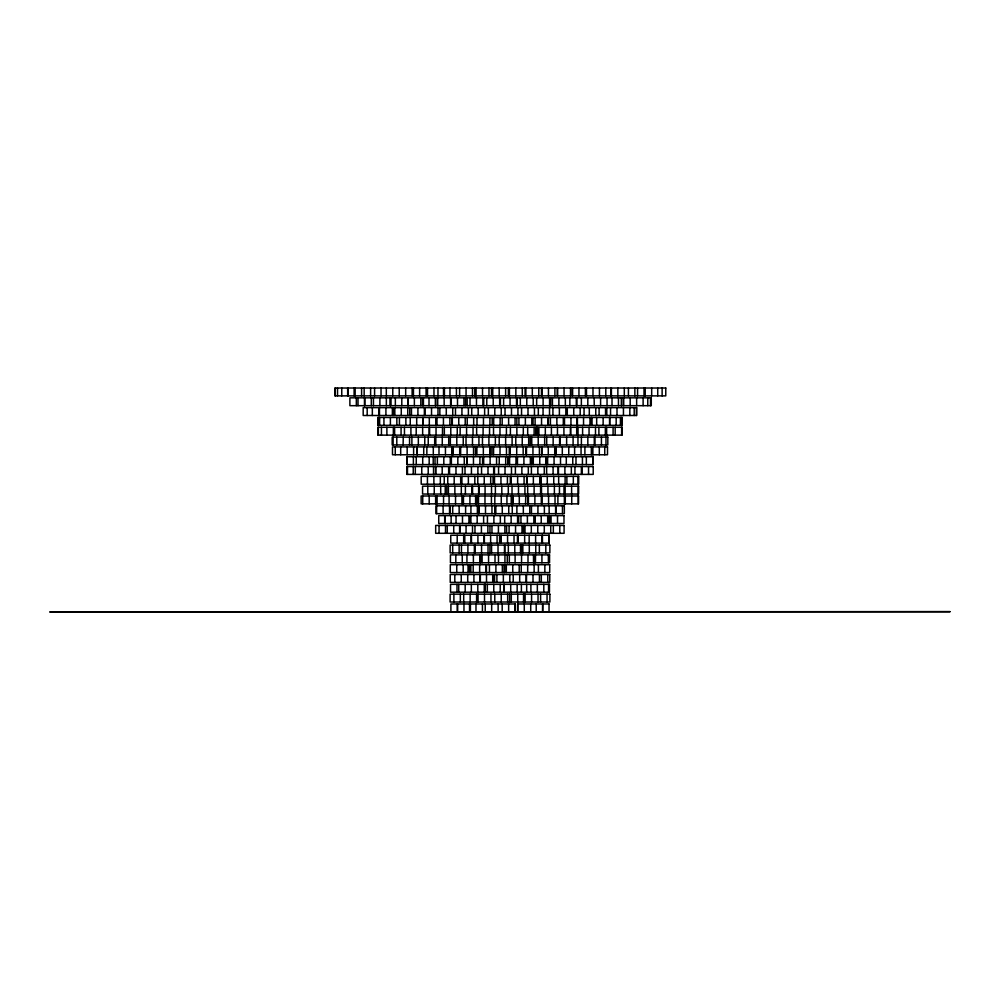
<?xml version="1.0" encoding="UTF-8"?>
<svg xmlns="http://www.w3.org/2000/svg" width="1000" height="1000" viewBox="0 0 1000 1000"><rect width="100%" height="100%" fill="white"/><g stroke="black" fill="none" stroke-linecap="round" stroke-linejoin="round"><path stroke-width="1.5" d="M662.125 388.025L662.125 395.875M657.725 388.025L657.725 395.875M651.675 388.025L651.675 395.875M650.5 397.837L650.5 405.688M647.763 397.837L647.763 405.688M645.212 388.025L645.212 395.875M644.025 388.025L644.025 395.875M643.112 397.837L643.112 405.688M637.575 388.025L637.575 395.875M636.625 397.837L636.663 405.688M636.475 407.65L636.475 415.5M634.862 388.025L634.862 395.875M634.212 407.65L634.212 415.5M630.175 397.837L630.175 405.688M629.837 407.65L629.837 415.5M628.413 388.025L628.413 395.875M624.3 388.025L624.3 395.875M623.725 397.837L623.725 405.688M623.45 407.65L623.45 415.5M621.812 397.837L621.812 405.688M621.613 417.463L621.613 425.325M621.625 427.287L621.625 435.138M621.337 397.837L621.337 405.688M620.425 417.463L620.425 425.325M618.462 397.837L618.462 405.688M617.85 388.025L617.85 395.875M617 407.65L617 415.5M616.175 417.463L616.175 425.325M615.175 427.287L615.175 435.138M613.088 427.287L613.088 435.138M612.013 397.837L612.013 405.688M611.4 388.025L611.4 395.875M610.913 388.025L610.913 395.875M610.55 407.65L610.55 415.5M609.725 417.463L609.725 425.325M609.587 417.463L609.587 425.325M607.038 397.837L607.038 405.688M606.788 407.65L606.788 415.5M606.638 427.287L606.638 435.138M605.975 437.1L605.975 444.95M605.8 388.025L605.8 395.875M605.55 407.65L605.55 415.5M605.35 427.287L605.35 435.138M604.75 446.912L604.75 454.762M603.138 417.463L603.138 425.325M601.425 437.1L601.425 444.95M600.588 397.837L600.588 405.688M599.438 388.025L599.438 395.875M599.312 446.912L599.312 454.762M599.1 407.65L599.1 415.5M598.9 427.287L598.9 435.138M596.675 417.463L596.675 425.325M595.75 407.65L595.75 415.5M595.5 427.287L595.5 435.138M594.975 437.1L594.975 444.95M594.138 397.837L594.263 405.688M594.288 437.1L594.288 444.95M592.987 388.025L592.987 395.875M592.863 446.912L592.863 454.762M592.8 456.737L592.8 464.588M591.875 417.463L591.875 425.325M591.413 417.463L591.413 425.325M591.35 446.912L591.35 454.762M589.987 417.463L589.987 425.325M589.3 407.65L589.3 415.5M589.05 427.287L589.05 435.138M588.538 466.55L588.538 474.4M587.812 397.837L587.812 405.688M587.837 437.1L587.837 444.95M586.438 388.025L586.538 395.875M586.35 456.737L586.35 464.588M585.4 388.025L585.4 395.875M584.9 446.912L584.9 454.762M584.05 407.65L584.05 415.5M583.538 417.463L583.538 425.325M582.6 427.287L582.6 435.138M582.438 456.737L582.438 464.588M582.087 466.55L582.087 474.4M581.388 437.1L581.388 444.95M581.388 466.55L581.388 474.4M581.362 397.837L581.362 405.688M581.062 446.912L581.062 454.762M580.188 407.65L580.188 415.5M578.95 388.025L578.95 395.875M578.062 486.175L578.062 494.038M578.188 496L578.188 503.85M578.038 427.287L578.038 435.138M577.962 437.1L577.962 444.95M577.938 476.362L577.938 484.212M577.413 417.463L577.413 425.325M577.087 417.463L577.087 425.325M576.912 397.837L576.912 405.688M576.7 427.287L576.7 435.138M576.312 397.837L576.312 405.688M575.988 456.737L575.988 464.588M574.938 466.55L574.938 474.4M574.612 446.912L574.612 454.762M573.737 407.65L573.737 415.5M573.325 476.362L573.325 484.212M573.088 437.1L573.088 444.95M572.75 456.737L572.75 464.588M572.5 388.025L572.5 395.875M572.35 388.025L572.35 395.875M571.613 486.175L571.613 494.038M571.737 496L571.737 503.85M571.35 466.55L571.35 474.4M570.95 417.463L570.95 425.325M570.775 427.287L570.775 435.138M570.5 388.025L570.5 395.875M570.363 427.287L570.363 435.138M569.862 397.837L569.862 405.688M568.75 446.912L568.75 454.762M567.288 407.65L567.288 415.5M566.875 476.362L566.875 484.212M566.638 437.1L566.638 444.95M566.3 456.737L566.3 464.588M565.837 407.65L565.837 415.5M565.337 397.837L565.337 405.688M565.163 486.175L565.163 494.038M565.288 496L565.288 503.85M565.112 476.362L565.112 484.212M564.9 466.55L564.9 474.4M564.5 417.463L564.5 425.325M564.35 496L564.35 503.85M564.05 388.025L564.05 395.875M563.913 427.287L563.913 435.138M564 486.175L564 494.038M563.312 417.463L563.312 425.325M562.463 505.812L562.463 513.663M562.3 446.912L562.3 454.762M560.513 456.737L560.513 464.588M560.188 437.1L560.188 444.95M559.788 525.438L559.788 533.3M559.6 437.1L559.6 444.95M559.375 407.65L559.375 415.5M559.462 486.175L559.462 494.038M558.875 397.837L558.875 405.688M558.663 476.362L558.663 484.212M558.45 466.55L558.45 474.4M558.162 466.55L558.162 474.4M557.9 496L557.9 503.85M557.6 388.025L557.6 395.875M557.463 427.287L557.463 435.138M557.525 515.625L557.525 523.475M557.312 388.025L557.312 395.875M556.862 417.463L556.862 425.325M556.013 505.812L556.013 513.663M555.6 505.812L555.6 513.663M555.025 496L555.025 503.85M554.9 388.025L554.9 395.875M554.725 446.912L554.725 454.762M554.388 486.175L554.388 494.038M554.062 456.737L554.062 464.588M553.737 476.362L553.737 484.212M553.337 525.438L553.337 533.3M553.15 437.1L553.15 444.95M553.088 466.55L553.088 474.4M552.925 407.65L552.925 415.5M552.425 397.837L552.425 405.688M551.413 427.287L551.413 435.138M550.75 397.837L550.65 405.688M550.737 525.438L550.737 533.3M550.413 417.463L550.413 425.325M549.925 397.837L549.925 405.688M549.575 397.837L549.575 405.688M549.513 407.65L549.513 415.5M549.15 505.812L549.15 513.663M549.288 515.625L549.288 523.475M548.812 515.625L548.812 523.475M548.888 535.262L548.888 543.112M548.575 496L548.575 503.85M548.562 584.338L548.562 592.188M548.45 388.025L548.45 395.875M548.387 417.463L548.387 425.325M548.275 446.912L548.275 454.762M548.375 554.888L548.375 562.75M548 417.463L548 425.325M547.938 486.175L547.938 494.038M547.688 515.625L547.688 523.475M547.762 574.525L547.762 582.375M547.612 456.737L547.612 464.588M547.288 476.362L547.288 484.212M547.05 594.15L547.05 602.013M546.7 437.1L546.7 444.95M546.638 466.55L546.638 474.4M546.2 456.737L546.2 464.588M545.975 456.737L545.975 464.588M545.8 545.075L545.8 552.925M545.325 427.287L545.325 435.138M544.85 564.712L544.85 572.562M544.663 437.1L544.663 444.95M544.375 505.812L544.375 513.663M544.3 466.55L544.3 474.4M544.288 525.438L544.288 533.3M543.8 584.338L543.8 592.188M543.112 397.837L543.112 405.688M543.062 407.65L543.062 415.5M542.425 535.262L542.425 543.112M542.125 496L542.125 503.85M542.062 535.262L542.062 543.112M542 388.025L542 395.875M541.825 446.912L541.825 454.762M541.925 554.888L541.925 562.75M541.638 446.912L541.638 454.762M541.475 388.025L541.475 395.875M541.55 417.463L541.55 425.325M541.487 486.175L541.487 494.038M541.325 496L541.325 503.85M541.225 515.625L541.225 523.475M541.312 574.525L541.312 582.375M540.837 476.362L540.837 484.212M540.65 476.362L540.65 484.212M540.575 486.175L540.575 494.038M540.6 594.15L540.6 602.013M539.75 456.737L539.75 464.588M539.812 476.362L539.812 484.212M539.4 446.912L539.4 454.762M539.35 545.075L539.35 552.925M539.45 574.525L539.45 582.375M538.775 388.025L538.775 395.875M538.875 427.287L538.875 435.138M538.325 407.65L538.325 415.5M538.4 564.712L538.4 572.562M538.212 437.1L538.212 444.95M537.85 466.55L537.85 474.4M537.925 505.812L537.925 513.663M538.025 594.15L538.025 602.013M537.762 525.438L537.762 533.3M537.513 427.287L537.513 435.138M537.35 584.338L537.35 592.188M536.663 397.837L536.663 405.688M536.663 427.287L536.663 435.138M536.438 427.287L536.438 435.138M536.213 603.975L536.213 611.825M535.95 427.287L535.95 435.138M535.612 535.262L535.612 543.112M535.75 545.075L535.75 552.925M535.475 554.888L535.475 562.75M535.237 515.625L535.237 523.475M535.1 417.463L535.1 425.325M534.875 496L534.875 503.85M534.775 515.625L534.775 523.475M534.45 407.65L534.45 415.5M534.438 554.888L534.438 562.75M534.138 427.287L534.138 435.138M534.125 486.175L534.125 494.038M534.138 564.712L534.138 572.562M533.85 515.625L533.85 523.475M533.5 554.888L533.5 562.75M533.3 456.737L533.3 464.588M533.362 476.362L533.362 484.212M533.225 397.837L533.212 405.688M533.062 417.463L533.062 425.325M532.95 446.912L532.95 454.762M533 574.525L533 582.375M532.312 388.025L532.312 395.875M531.812 417.463L531.812 425.325M531.838 456.737L531.838 464.588M531.763 437.1L531.763 444.95M531.4 466.55L531.4 474.4M531.462 505.812L531.462 513.663M531.575 594.15L531.575 602.013M531.312 525.438L531.312 533.3M530.9 584.338L530.9 592.188M530.725 603.975L530.725 611.825M530.363 456.737L530.363 464.588M530.288 437.1L530.288 444.95M529.775 505.812L529.775 513.663M529.163 535.262L529.163 543.112M529.3 545.075L529.3 552.925M528.688 437.1L528.688 444.95M528.312 466.55L528.312 474.4M528.425 496L528.425 503.85M528 407.65L528 415.5M528 554.888L528 562.75M527.688 427.287L527.688 435.138M527.675 486.175L527.675 494.038M527.688 496L527.688 503.85M527.688 564.712L527.688 572.562M527.4 515.625L527.4 523.475M526.912 476.362L526.912 484.212M526.775 397.837L526.775 405.688M526.675 476.362L526.675 484.212M526.675 584.338L526.675 592.188M526.487 446.912L526.487 454.762M526.55 574.525L526.462 582.375M526.125 574.525L526.125 582.375M525.862 388.025L525.862 395.875M525.95 446.912L525.95 454.762M525.75 496L525.55 503.85M525.363 417.463L525.363 425.325M525.087 388.025L525.087 395.875M525.125 594.15L525.125 602.013M524.925 486.175L524.925 494.038M524.862 525.438L524.862 533.3M524.65 535.262L524.65 543.112M524.388 525.438L524.388 533.3M524.087 476.362L524.087 484.212M524.2 594.15L524.2 602.013M524.275 603.975L524.275 611.825M523.913 456.737L523.913 464.588M523.55 594.15L523.55 602.013M523.3 427.287L523.3 435.138M523.325 505.812L523.325 513.663M523.162 446.912L523.162 454.762M523.225 525.438L523.225 533.3M522.837 545.075L522.837 552.925M522.288 388.025L522.288 395.875M522.238 437.1L522.238 444.95M522.212 545.075L522.212 552.925M521.862 466.55L521.862 474.4M522 525.438L522 533.3M521.55 407.65L521.55 415.5M521.55 554.888L521.55 562.75M521.388 584.338L521.388 592.188M521.237 545.075L521.237 552.925M521.237 564.712L521.237 572.562M520.95 515.625L520.95 523.475M520.5 545.075L520.5 552.925M520.325 397.837L520.325 405.688M519.675 574.525L519.675 582.375M519.3 496L519.3 503.85M519.212 564.712L519.212 572.562M518.913 417.463L518.913 425.325M518.688 515.625L518.688 523.475M518.475 486.175L518.475 494.038M518.2 535.262L518.2 543.112M517.938 407.65L517.938 415.5M517.638 476.362L517.638 484.212M517.75 594.15L517.75 602.013M517.825 603.975L517.825 611.825M517.463 456.737L517.463 464.588M517.587 515.625L517.587 523.475M517.45 535.262L517.45 543.112M517.163 584.338L517.163 592.188M517 397.837L517 405.688M516.838 417.463L516.838 425.325M516.85 427.287L516.85 435.138M516.875 505.812L516.875 513.663M516.712 446.912L516.712 454.762M516.512 397.837L516.512 405.688M515.975 456.737L515.975 464.588M515.837 388.025L515.837 395.875M515.788 437.1L515.788 444.95M515.55 525.438L515.55 533.3M515.4 466.55L515.4 474.4M515.075 417.463L515.075 425.325M515.1 554.888L515.1 562.75M514.788 545.075L514.788 552.925M514.775 603.975L514.775 611.825M514.025 535.262L514.025 543.112M513.225 574.525L513.225 582.375M512.85 496L512.85 503.85M512.65 496L512.65 503.85M512.762 564.712L512.762 572.562M512.263 505.812L512.263 513.663M512.1 437.1L512.1 444.95M512.025 486.175L512.025 494.038M511.488 407.65L511.488 415.5M511.475 466.55L511.475 474.4M511.188 476.362L511.188 484.212M511.213 496L511.213 503.85M511.3 594.15L511.3 602.013M511.138 515.625L511.138 523.475M510.712 584.338L510.712 592.188M510.4 427.287L510.4 435.138M510.262 446.912L510.262 454.762M510.337 476.362L510.337 484.212M510.062 397.837L510.062 405.688M509.8 574.525L509.8 582.375M509.525 456.737L509.525 464.588M509.625 594.15L509.625 602.013M509.387 388.025L509.387 395.875M509.325 456.737L509.325 464.588M509.325 554.888L509.325 562.75M509.275 446.912L509.275 454.762M509.1 525.438L509.1 533.3M508.738 505.812L508.738 513.663M508.625 417.463L508.625 425.325M508.638 603.975L508.638 611.825M508.35 388.025L508.35 395.875M508.275 486.175L508.312 494.038M508.338 545.075L508.338 552.925M507.762 456.737L507.762 464.588M507.675 594.15L507.675 602.013M507.575 535.262L507.575 543.112M507.413 476.362L507.413 484.212M507.275 554.888L507.275 562.75M506.925 496L506.925 503.85M506.6 525.438L506.6 533.3M506.425 427.287L506.425 435.138M506.475 446.912L506.475 454.762M506.312 564.712L506.312 572.562M505.625 388.025L505.625 395.875M505.65 437.1L505.65 444.95M505.7 456.737L505.7 464.588M505.037 407.65L505.037 415.5M505.025 466.55L505.025 474.4M504.938 554.888L504.938 562.75M504.862 525.438L504.862 533.3M504.862 545.075L504.862 552.925M504.75 564.712L504.75 572.562M504.688 515.625L504.688 523.475M504.475 545.075L504.475 552.925M504.263 584.338L504.263 592.188M504.087 564.712L504.087 572.562M503.95 584.338L503.95 592.188M503.612 397.837L503.612 405.688M503.35 574.525L503.35 582.375M502.275 505.812L502.275 513.663M502.35 564.712L502.35 572.562M502.175 417.463L502.175 425.325M502.188 603.975L502.188 611.825M501.825 486.175L501.825 494.038M501.238 407.65L501.238 415.5M501.275 496L501.275 503.85M501.225 594.15L501.225 602.013M500.962 476.362L500.962 484.212M501.125 535.262L501.125 543.112M500.412 397.837L500.412 405.688M500.15 417.463L500.15 425.325M500.337 515.625L500.337 523.475M500.225 584.338L500.225 592.188M499.975 427.287L499.975 435.138M500.025 446.912L500.025 454.762M499.675 397.837L499.675 405.688M499.175 388.025L499.175 395.875M499.2 437.1L499.2 444.95M499.25 456.737L499.25 464.588M498.575 466.55L498.575 474.4M498.488 554.888L498.488 562.75M498.413 525.438L498.413 533.3M498.125 603.975L498.125 611.825M498.025 545.075L498.025 552.925M497.075 535.262L497.075 543.112M496.9 574.525L496.9 582.375M496.575 456.737L496.575 464.588M495.825 505.812L495.825 513.663M495.9 564.712L495.9 572.562M495.363 437.1L495.363 444.95M495.375 486.175L495.375 494.038M495.2 505.812L495.2 513.663M495.012 554.888L495.012 562.75M494.787 407.65L494.787 415.5M494.825 496L494.825 503.85M494.812 505.812L494.812 513.663M494.775 594.15L494.775 602.013M494.513 476.362L494.513 484.212M494.562 574.525L494.562 582.375M494.45 466.55L494.45 474.4M493.888 515.625L493.888 523.475M493.7 417.463L493.7 425.325M493.775 584.338L493.775 592.188M493.525 427.287L493.525 435.138M493.575 446.912L493.575 454.762M493.663 466.55L493.663 474.4M493.225 397.837L493.225 405.688M493.075 476.362L493.075 484.212M492.962 574.525L492.962 582.375M492.725 388.025L492.725 395.875M492.713 574.525L492.713 582.375M492.175 417.463L492.175 425.325M491.938 446.912L491.938 454.762M491.95 505.812L491.95 513.663M491.962 525.438L491.962 533.3M491.675 603.975L491.675 611.825M491.512 388.025L491.512 395.875M491.525 486.175L491.525 494.038M491.425 496L491.425 503.85M491.575 545.075L491.575 552.925M490.962 594.15L490.962 602.013M490.688 476.362L490.688 484.212M490.625 535.262L490.625 543.112M490.325 446.912L490.325 454.762M490.112 456.737L490.112 464.588M489.963 525.438L489.963 533.3M489.925 545.075L489.925 552.925M489.913 417.463L489.913 425.325M489.787 446.912L489.787 454.762M489.55 427.287L489.55 435.138M489.438 564.712L489.438 572.562M488.975 388.025L488.975 395.875M488.913 437.1L488.913 444.95M488.562 554.888L488.562 562.75M488.338 407.65L488.338 415.5M488 466.55L488 474.4M487.863 525.438L487.863 533.3M488.013 545.075L488.013 552.925M487.438 515.625L487.438 523.475M487.325 584.338L487.325 592.188M486.775 397.837L486.775 405.688M486.438 564.712L486.438 572.562M486.512 574.525L486.512 582.375M486.1 564.712L486.1 572.562M485.5 505.812L485.5 513.663M485.3 584.338L485.3 592.188M485.225 603.975L485.225 611.825M485.075 486.175L485.075 494.038M484.975 496L484.975 503.85M485.062 584.338L485.062 592.188M484.625 407.65L484.625 415.5M484.513 594.15L484.513 602.013M484.363 535.262L484.363 543.112M484.237 476.362L484.237 484.212M484.175 535.262L484.175 543.112M484.25 584.338L484.25 592.188M483.713 397.837L483.713 405.688M483.663 456.737L483.663 464.588M483.625 515.625L483.625 523.475M483.462 417.463L483.462 425.325M483.338 446.912L483.338 454.762M483.1 427.287L483.1 435.138M482.925 397.837L482.925 405.688M482.525 388.025L482.525 395.875M482.463 437.1L482.463 444.95M482.575 456.737L482.575 464.588M482.438 603.975L482.438 611.825M482.113 554.888L482.113 562.75M481.55 466.55L481.55 474.4M481.413 525.438L481.413 533.3M481.562 545.075L481.562 552.925M480.613 554.888L480.613 562.75M480.35 574.525L480.35 582.375M480.062 574.525L480.062 582.375M479.913 456.737L479.913 464.588M479.837 554.888L479.837 562.75M479.812 574.525L479.812 582.375M479.65 564.712L479.65 572.562M478.925 437.1L478.925 444.95M479 486.175L479 494.038M479.05 505.812L479.05 513.663M478.625 486.175L478.625 494.038M478.512 496L478.512 503.85M478.562 505.812L478.562 513.663M478.175 407.65L478.175 415.5M478.062 594.15L478.062 602.013M477.887 466.55L477.887 474.4M477.912 535.262L477.912 543.112M477.788 476.362L477.788 484.212M477.8 584.338L477.8 592.188M477.375 505.812L477.375 513.663M477.175 515.625L477.175 523.475M477 417.463L477 425.325M476.887 446.912L476.887 454.762M476.9 496L476.9 503.85M476.65 427.287L476.65 435.138M476.6 594.15L476.6 602.013M476.475 397.837L476.475 405.688M476.362 496L476.362 503.85M476.075 388.025L476.075 395.875M476.138 496L476.138 503.85M475.988 603.975L475.988 611.825M475.6 496L475.6 503.85M475.5 446.912L475.5 454.762M474.963 525.438L474.963 533.3M475.112 545.075L475.112 552.925M474.787 388.025L474.787 395.875M474.812 476.362L474.812 484.212M474.363 545.075L474.363 552.925M473.9 574.525L473.9 582.375M473.663 417.463L473.663 425.325M473.55 446.912L473.55 454.762M473.462 456.737L473.462 464.588M473.387 554.888L473.387 562.75M473.2 564.712L473.2 572.562M473.038 427.287L473.038 435.138M472.512 388.025L472.512 395.875M472.475 437.1L472.475 444.95M472.55 486.175L472.55 494.038M472.512 525.438L472.512 533.3M471.85 486.175L471.85 494.038M471.725 407.65L471.725 415.5M471.438 466.55L471.438 474.4M471.463 535.262L471.463 543.112M471.337 584.338L471.337 592.188M471.112 535.262L471.112 543.112M470.925 505.812L470.925 513.663M470.825 564.712L470.825 572.562M470.725 515.625L470.725 523.475M470.425 515.625L470.425 523.475M470.412 603.975L470.412 611.825M470.15 594.15L470.15 602.013M470.025 397.837L470.025 405.688M469.913 496L469.913 503.85M469.538 603.975L469.538 611.825M469.438 564.712L469.438 572.562M468.938 515.625L468.938 523.475M468.375 407.65L468.375 415.5M468.363 476.362L468.363 484.212M468.05 564.712L468.05 572.562M467.9 545.075L467.9 552.925M467.713 574.525L467.713 582.375M467.212 417.463L467.212 425.325M467.163 397.837L467.163 405.688M467.1 446.912L467.1 454.762M467.013 456.737L467.013 464.588M466.825 456.737L466.825 464.588M466.938 554.888L466.938 562.75M466.587 427.287L466.587 435.138M466.062 388.025L466.062 395.875M466.025 437.1L466.025 444.95M466.062 525.438L466.062 533.3M465.588 397.837L465.588 405.688M465.6 505.812L465.6 513.663M465.4 486.175L465.4 494.038M465.213 417.463L465.213 425.325M465.188 584.338L465.188 592.188M464.988 466.55L465.025 474.4M464.663 535.262L464.663 543.112M464.387 535.262L464.387 543.112M464.275 456.737L464.275 464.588M463.963 397.837L463.963 405.688M463.963 603.975L463.963 611.825M463.7 594.15L463.7 602.013M463.663 535.262L463.663 543.112M463.462 496L463.462 503.85M463.237 437.1L463.237 444.95M463.188 564.712L463.188 572.562M462.688 496L462.688 503.85M462.425 466.55L462.425 474.4M462.488 515.625L462.488 523.475M462.262 554.888L462.262 562.75M461.925 407.65L461.925 415.5M461.912 476.362L461.912 484.212M461.987 496L461.987 503.85M461.45 545.075L461.45 552.925M461.312 486.175L461.312 494.038M461.25 574.525L461.25 582.375M460.65 446.912L460.65 454.762M460.637 476.362L460.737 484.212M460.138 427.287L460.138 435.138M460.175 525.438L460.175 533.3M460.337 594.15L460.337 602.013M459.6 388.025L459.613 395.875M459.7 446.912L459.7 454.762M459.613 525.438L459.613 533.3M459.15 505.812L459.15 513.663M459.137 545.075L459.137 552.925M458.762 417.463L458.762 425.325M458.738 584.338L458.738 592.188M457.825 456.737L457.825 464.588M457.512 397.837L457.512 405.688M457.512 603.975L457.512 611.825M457.25 427.287L457.25 435.138M457.413 603.975L457.413 611.825M457.212 535.262L457.212 543.112M457 584.338L457 592.188M456.788 437.1L456.788 444.95M456.737 564.712L456.737 572.562M456.425 388.025L456.425 395.875M455.975 466.55L455.975 474.4M456.037 515.625L456.037 523.475M455.812 554.888L455.812 562.75M455.475 407.65L455.475 415.5M455.538 496L455.538 503.85M454.862 486.175L454.862 494.038M454.8 574.525L454.8 582.375M454.188 476.362L454.188 484.212M453.888 594.15L453.888 602.013M453.725 525.438L453.725 533.3M453.25 446.912L453.25 454.762M452.738 407.65L452.738 415.5M452.7 505.812L452.7 513.663M452.688 545.075L452.688 552.925M452.312 417.463L452.312 425.325M452.225 446.912L452.225 454.762M451.875 417.463L451.875 425.325M451.912 446.912L451.912 454.762M451.375 456.737L451.375 464.588M451.062 397.837L451.062 405.688M451.138 515.625L451.138 523.475M450.788 427.287L450.788 435.138M450.6 397.837L450.6 405.688M450.337 437.1L450.337 444.95M450.262 456.737L450.262 464.588M450.15 505.812L450.15 513.663M449.975 388.025L449.975 395.875M449.888 417.463L449.888 425.325M449.525 466.55L449.525 474.4M449.55 505.812L449.55 513.663M449.087 496L449.087 503.85M448.725 437.1L448.725 444.95M448.65 466.55L448.65 474.4M448.413 486.175L448.413 494.038M447.738 476.362L447.738 484.212M447.275 525.438L447.275 533.3M446.788 486.175L446.788 494.038M446.287 407.65L446.287 415.5M445.45 446.912L445.45 454.762M445.513 525.438L445.513 533.3M445.238 486.175L445.238 494.038M445.188 515.625L445.188 523.475M444.688 515.625L444.688 523.475M444.425 388.025L444.425 395.875M444.338 427.287L444.338 435.138M444.15 397.837L444.15 405.688M444.25 476.362L444.25 484.212M443.812 456.737L443.812 464.588M443.525 388.025L443.525 395.875M443.55 496L443.55 503.85M443.438 417.463L443.438 425.325M443.1 505.812L443.1 513.663M442.488 427.287L442.488 435.138M442.275 437.1L442.275 444.95M442.2 466.55L442.2 474.4M440.7 486.175L440.7 494.038M440.337 476.362L440.337 484.212M439.837 407.65L439.837 415.5M439 446.912L439 454.762M439.05 525.438L439.05 533.3M437.975 388.025L437.975 395.875M437.987 407.65L437.987 415.5M437.7 397.837L437.7 405.688M437.362 456.737L437.362 464.588M437.1 496L437.1 503.85M436.987 417.463L436.987 425.325M436.65 505.812L436.65 513.663M436.037 427.287L436.037 435.138M435.975 496L435.975 503.85M435.763 417.463L435.763 425.325M435.825 437.1L435.825 444.95M435.65 397.837L435.65 405.688M435.75 466.55L435.75 474.4M435.637 496L435.637 503.85M435.462 397.837L435.462 405.688M435.525 466.55L435.525 474.4M435.012 456.737L435.012 464.588M434.688 437.1L434.688 444.95M434.25 486.175L434.25 494.038M433.975 388.025L433.975 395.875M433.888 476.362L433.888 484.212M433.537 466.55L433.537 474.4M433.3 446.912L433.3 454.762M433.212 456.737L433.212 464.588M431.538 407.65L431.538 415.5M429.588 427.287L429.588 435.138M429.312 417.463L429.312 425.325M429.113 427.287L429.113 435.138M429.175 456.737L429.175 464.588M429.188 496L429.188 503.85M429.012 397.837L429.012 405.688M428.237 437.1L428.237 444.95M428.212 466.55L428.212 474.4M427.788 486.175L427.788 494.038M427.525 388.025L427.525 395.875M427.438 476.362L427.438 484.212M426.85 446.912L426.85 454.762M426.075 388.025L426.075 395.875M425.087 407.65L425.087 415.5M424.787 437.1L424.762 444.95M424.363 407.65L424.363 415.5M423.713 446.912L423.713 454.762M423.425 397.837L423.425 405.688M423.15 417.463L423.15 425.325M422.863 417.463L422.863 425.325M422.65 427.287L422.65 435.138M422.713 456.737L422.713 464.588M422.738 496L422.738 503.85M422.562 397.837L422.562 405.688M421.763 466.55L421.763 474.4M420.812 397.837L420.812 405.688M419.625 388.025L419.625 395.875M418.338 437.1L418.338 444.95M417.912 407.65L417.912 415.5M417.262 446.912L417.262 454.762M417.062 446.912L417.062 454.762M416.7 417.463L416.7 425.325M416.2 427.287L416.2 435.138M416.262 456.737L416.262 464.588M415.312 466.55L415.312 474.4M414.363 397.837L414.363 405.688M413.612 446.912L413.612 454.762M413.45 388.025L413.45 395.875M413.387 456.737L413.387 464.588M413.175 388.025L413.175 395.875M413.237 466.55L413.237 474.4M412.137 388.025L412.137 395.875M411.887 437.1L411.887 444.95M411.463 407.65L411.463 415.5M410.913 427.287L410.913 435.138M410.25 417.463L410.25 425.325M409.738 407.65L409.738 415.5M409.562 437.1L409.562 444.95M408.263 397.837L408.263 405.688M407.912 397.837L407.912 405.688M407.738 407.65L407.738 415.5M407.475 466.55L407.475 474.4M407.163 446.912L407.163 454.762M407.2 456.737L407.2 464.588M405.863 417.463L405.863 425.325M405.675 388.025L405.675 395.875M404.462 427.287L404.462 435.138M403.25 437.1L403.113 444.95M401.8 397.837L401.8 405.688M401.275 407.65L401.275 415.5M401.075 427.287L401.075 435.138M400.7 446.912L400.7 454.762M399.412 417.463L399.412 425.325M399.225 388.025L399.225 395.875M396.838 417.463L396.838 425.325M396.8 437.1L396.8 444.95M395.35 397.837L395.35 405.688M395.262 446.912L395.262 454.762M394.825 407.65L394.825 415.5M394.625 427.287L394.625 435.138M393.5 407.65L393.5 415.5M393.35 427.287L393.35 435.138M393.125 437.1L393.125 444.95M392.775 388.025L392.775 395.875M392.362 407.65L392.362 415.5M390.75 397.837L390.75 405.688M390.513 397.837L390.513 405.688M390.387 417.463L390.387 425.325M390.188 397.837L390.188 405.688M386.887 427.287L386.887 435.138M386.325 388.025L386.325 395.875M386.35 397.837L386.35 405.688M385.913 407.65L385.913 415.5M383.938 417.463L383.938 425.325M381.438 427.287L381.438 435.138M381.037 388.025L381.037 395.875M379.9 397.837L379.9 405.688M379.625 417.463L379.625 425.325M379.462 407.65L379.462 415.5M378.787 407.65L378.787 415.5M378.35 417.463L378.35 425.325M378.363 427.287L378.363 435.138M374.588 388.025L374.588 395.875M373.45 397.837L373.45 405.688M372.337 407.65L372.337 415.5M371.312 397.837L371.312 405.688M370.613 388.025L370.613 395.875M367.188 407.65L367.188 415.5M364.862 397.837L364.862 405.688M364.462 397.837L364.462 405.688M364.162 388.025L364.162 395.875M361.6 388.025L361.6 395.875M358.013 397.837L358.013 405.688M356.337 397.837L356.337 405.688M355.15 388.025L355.15 395.875M354.113 388.025L354.113 395.875M348.212 388.025L348.212 395.875M347.663 388.025L347.663 395.875M341.763 388.025L341.763 395.875M337.525 388.025L337.525 395.875M335.175 388.025L335.175 395.875M665.775 388.025L335.012 388.025L335.012 395.875L665.775 395.875L665.775 388.025M651.287 397.837L349.888 397.837L349.888 405.688L651.287 405.688L651.287 397.837M636.613 407.65L363.188 407.65L363.188 415.5L636.613 415.5L636.613 407.65M622.263 417.463L377.75 417.463L377.75 425.325L622.263 425.325L622.263 417.463M622.25 427.287L377.75 427.287L377.75 435.138L622.25 435.138L622.25 427.287M607.812 437.1L392.188 437.1L392.188 444.95L607.812 444.95L607.812 437.1M607.5 446.912L392.5 446.912L392.5 454.762L607.5 454.762L607.5 446.912M593.062 456.737L406.938 456.737L406.938 464.588L593.062 464.588L593.062 456.737M593.212 466.55L406.788 466.55L406.788 474.4L593.212 474.4L593.212 466.55M578.688 476.362L421.2 476.362L421.2 484.212L578.688 484.212L578.688 476.362M578.625 486.175L422.562 486.175L422.562 494.038L578.625 494.038L578.625 486.175M578.55 496L421.138 496L421.138 503.85L578.55 503.85L578.55 496M564.338 505.812L435.962 505.812L435.962 513.663L564.338 513.663L564.338 505.812M550.125 515.625L438.738 515.625L438.738 523.475L550.125 523.475L550.125 515.625M563.987 515.625L551.075 515.625L551.075 523.475L563.987 523.475L563.987 515.625M564.087 525.438L435.675 525.438L435.675 533.3L564.087 533.3L564.087 525.438M499.6 535.262L450.763 535.262L450.763 543.112L499.6 543.112L499.6 535.262M549.237 535.262L500.4 535.262L500.475 543.112L549.237 543.112L549.237 535.262M549.862 545.075L450.138 545.075L450.138 552.925L549.862 552.925L549.862 545.075M549.562 554.888L450.438 554.888L450.438 562.75L549.562 562.75L549.562 554.888M549.712 564.712L450.288 564.712L450.288 572.562L549.712 572.562L549.712 564.712M549.775 574.525L450.225 574.525L450.225 582.375L549.775 582.375L549.775 574.525M549.462 584.338L450.538 584.338L450.538 592.188L549.462 592.188L549.462 584.338M549.888 594.15L450.112 594.15L450.112 602.013L549.888 602.013L549.888 594.15M515.087 603.975L450.9 603.975L450.9 611.825L515.087 611.825L515.087 603.975M549.038 603.975L517.562 603.975L517.562 611.825L549.038 611.825L549.038 603.975M950 611.663L50 611.975L950 611.663M577.225 435.138L577.225 427.287L577.125 435.138M555.837 454.762L555.837 446.912L555.712 454.762M542.675 611.825L542.675 603.975L542.587 611.825"/></g></svg>
